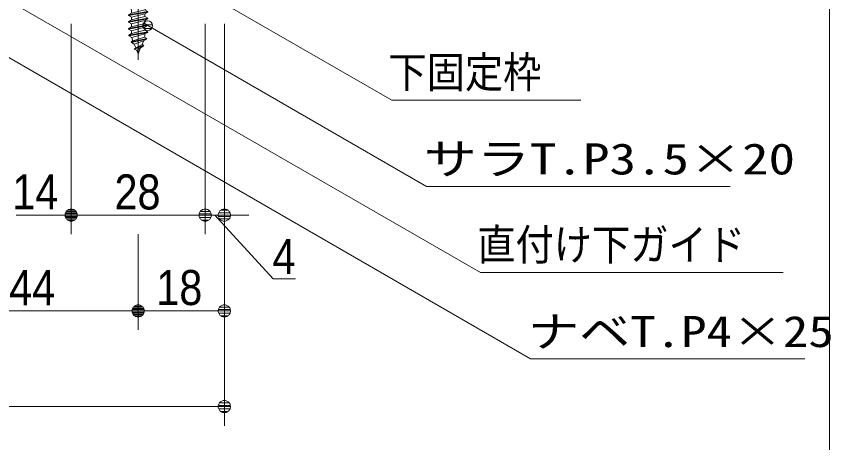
# Model space of a CAD drawing. Units: millimetres, scale not verified, with parts at other scales. Extents: x -6062 to 6062, y -3045 to 3045.
# Drawn here: x 1363 to 2214, y -2408 to -1962 of the extents above; entities that cross this region are included whole.
import ezdxf
from ezdxf.enums import TextEntityAlignment as Align

# ---------------------------------------------------------------- set-up
doc = ezdxf.new("R2010")
doc.units = ezdxf.units.MM
doc.header["$LTSCALE"] = 20
for name, color, linetype, lineweight in [('0-0_1図面枠', 7, 'Continuous', 9), ('0-1_3一般', 7, 'Continuous', 9), ('0-2_2寸法-1', 7, 'Continuous', 9), ('0-3_0', 7, 'Continuous', 9), ('0-4_2寸法-3', 7, 'Continuous', 9), ('0-5_2寸法-2', 7, 'Continuous', 9)]:
    doc.layers.add(name, color=color, linetype=linetype, lineweight=lineweight)
doc.styles.add('ＭＳ ゴシック', font='')
doc.styles.add('ＭＳ Ｐゴシック', font='')
doc.styles.get('ＭＳ ゴシック').set_extended_font_data('MS Gothic')
doc.styles.get('ＭＳ Ｐゴシック').set_extended_font_data('MS PGothic')

# ---------------------------------------------------------------- blocks, each defined once
blk = doc.blocks.new('グループ-2')
at = {"layer": '0-0_1図面枠'}
blk.add_lwpolyline([(-80000, 55400), (80000, 55400), (80000, -55400), (-80000, -55400)], close=True, dxfattribs=at)
blk = doc.blocks.new('図面枠')
at = {"layer": '0-0_1図面枠'}
blk.add_blockref('グループ-2', (0, 0), dxfattribs=at)
blk = doc.blocks.new('グループ-120')
at = {"layer": '0-1_3一般'}
blk.add_line((65563.7, -38327.7), (65563.7, -40027.7), dxfattribs=at)
blk = doc.blocks.new('グループ-123')
at = {"layer": '0-1_3一般'}
for p, q in [((65563.7, -38810), (65563.7, -38761.7)), ((65123.7, -38830), (66003.7, -38830)), ((65123.7, -38850), (66003.7, -38850)), ((65563.7, -40153.6), (65563.7, -38810)), ((65753.7, -39070), (66003.7, -38850)), ((66003.7, -38830), (66003.7, -38850)), ((65753.7, -39070), (65373.7, -39070)), ((65703.7, -39108.7), (65423.7, -39179.4)), ((65423.7, -39179.4), (65423.7, -39120)), ((65763.7, -39143.3), (65703.7, -39108.7)), ((65363.7, -39227.3), (65763.7, -39156.7)), ((65423.7, -39179.4), (65363.7, -39214)), ((65703.7, -39250), (65423.7, -39320.7)), ((65423.7, -39262), (65423.7, -39320.7)), ((65763.7, -39156.7), (65703.7, -39191.3)), ((65703.7, -39250), (65703.7, -39191.3)), ((65763.7, -39284.7), (65703.7, -39250)), ((65763.7, -39143.3), (65763.7, -39156.7)), ((65763.7, -39284.7), (65763.7, -39298)), ((65363.7, -39368.7), (65763.7, -39298)), ((65423.7, -39320.7), (65363.7, -39355.3)), ((65363.7, -39510), (65763.7, -39439.3)), ((65703.7, -39391.4), (65423.7, -39462)), ((65423.7, -39462), (65423.7, -39403.3)), ((65763.7, -39298), (65703.7, -39332.6)), ((65703.7, -39332.6), (65703.7, -39391.4)), ((65763.7, -39426), (65703.7, -39391.4)), ((65763.7, -39439.3), (65703.7, -39474)), ((65763.7, -39426), (65763.7, -39439.3)), ((65423.7, -39462), (65363.7, -39496.7)), ((65365.8, -39638), (65763.7, -39567.3)), ((65423.7, -39604.6), (65365.8, -39638)), ((65763.7, -39580.7), (65367.7, -39651.3)), ((65703.7, -39532.7), (65423.7, -39604.6)), ((65423.7, -39604.6), (65423.7, -39544.6)), ((65430.8, -39687.8), (65703.7, -39612.4)), ((65703.7, -39474), (65703.7, -39532.7)), ((65763.7, -39567.3), (65703.7, -39532.7)), ((65703.7, -39612.4), (65763.7, -39580.7)), ((65763.7, -39567.3), (65763.7, -39580.7)), ((65365.8, -39638), (65367.7, -39651.3)), ((65367.7, -39651.3), (65430.8, -39687.8)), ((65414.7, -39779.3), (65744.5, -39708.7)), ((65414.7, -39779.3), (65451.2, -39758.2)), ((65414.7, -39779.3), (65420.9, -39792.7)), ((65739.2, -39722), (65420.9, -39792.7)), ((65479.3, -39826.4), (65420.9, -39792.7)), ((65697.6, -39681.6), (65451.2, -39758.2)), ((65479.3, -39826.4), (65676.1, -39758.4)), ((65673.2, -39765.5), (65646.2, -39830.7)), ((65739.2, -39722), (65676.1, -39758.4)), ((65744.5, -39708.7), (65697.6, -39681.6)), ((65744.5, -39708.7), (65739.2, -39722)), ((65511.4, -39903.9), (65479.3, -39826.4)), ((65480.6, -39920.7), (65646.2, -39830.7)), ((65679.7, -39850), (65480.6, -39920.7)), ((65480.6, -39920.7), (65486.8, -39934)), ((65486.8, -39934), (65673.5, -39863.3)), ((65535.6, -39962.2), (65486.8, -39934)), ((65563.7, -40030), (65535.6, -39962.2)), ((65615.5, -39904.9), (65563.7, -40030)), ((65646.2, -39830.7), (65679.7, -39850))]:
    blk.add_line(p, q, dxfattribs=at)
for points in [[(65123.7, -38830), (65123.7, -38850), (65373.7, -39070)], [(65763.7, -39143.3), (65363.7, -39214), (65363.7, -39227.3)], [(65363.7, -39227.3), (65423.7, -39262), (65703.7, -39191.3)], [(65763.7, -39284.7), (65363.7, -39355.3), (65363.7, -39368.7)], [(65363.7, -39368.7), (65423.7, -39403.3), (65703.7, -39332.6)], [(65763.7, -39426), (65363.7, -39496.7), (65363.7, -39510)], [(65363.7, -39510), (65423.7, -39544.6), (65703.7, -39474)], [(65535.6, -39962.2), (65673.5, -39863.3), (65679.7, -39850)]]:
    blk.add_lwpolyline(points, dxfattribs=at)
for centre, radius, start, end in [((65373.7, -39120), 50, 45, 90), ((65373.7, -39120), 50, 0, 45), ((65753.7, -39120), 50, 128.85337, 167.70674), ((65753.7, -39120), 50, 90, 128.85337), ((65303.7, -39612.4), 400, 355.02038, 0), ((65823.7, -39612.4), 400, 190.85321, 196.29264), ((65823.7, -39612.4), 400, 196.29264, 201.73206), ((65303.7, -39612.4), 400, 337.5, 338.04607), ((65303.7, -39612.4), 400, 338.04607, 338.59214), ((65303.7, -39612.4), 400, 350.04076, 355.02038)]:
    blk.add_arc(centre, radius, start, end, dxfattribs=at)
blk = doc.blocks.new('グループ-135')
at = {"layer": '0-1_3一般'}
for name in ['グループ-120', 'グループ-123']:
    blk.add_blockref(name, (0, 0), dxfattribs=at)
blk = doc.blocks.new('グループ-137')
at = {"layer": '0-1_3一般'}
blk.add_blockref('グループ-135', (0, 0), dxfattribs=at)
blk = doc.blocks.new('_Dot')
at = {"layer": '0-3_0'}
for p, q in [((-10, 0), (-20, 0)), ((9.78, 2), (-9.78, 2)), ((7.99, 6), (-7.99, 6)), ((9.16, -3.98), (-9.16, -3.98)), ((6, -7.98), (-6, -7.98))]:
    blk.add_line(p, q, dxfattribs=at)
for points in [[(10, 0), (9.92, 1.25), (9.69, 2.49), (9.3, 3.68), (8.76, 4.82), (8.09, 5.88), (7.29, 6.85), (6.37, 7.71), (5.36, 8.44), (4.26, 9.05), (3.09, 9.51), (1.87, 9.82), (0.63, 9.98), (-0.63, 9.98), (-1.87, 9.82), (-3.09, 9.51), (-4.26, 9.05), (-5.36, 8.44), (-6.37, 7.71), (-7.29, 6.85), (-8.09, 5.88), (-8.76, 4.82), (-9.3, 3.68), (-9.69, 2.49), (-9.92, 1.25), (-10, 0), (0, 0)], [(-10, 0), (-9.92, -1.25), (-9.69, -2.49), (-9.3, -3.68), (-8.76, -4.82), (-8.09, -5.88), (-7.29, -6.85), (-6.37, -7.71), (-5.36, -8.44), (-4.26, -9.05), (-3.09, -9.51), (-1.87, -9.82), (-0.63, -9.98), (0.63, -9.98), (1.87, -9.82), (3.09, -9.51), (4.26, -9.05), (5.36, -8.44), (6.37, -7.71), (7.29, -6.85), (8.09, -5.88), (8.76, -4.82), (9.3, -3.68), (9.69, -2.49), (9.92, -1.25), (10, 0), (0, 0)]]:
    blk.add_lwpolyline(points, close=True, dxfattribs=at)

msp = doc.modelspace()

# ---------------------------------------------------------------- linework, layer by layer
at = {"layer": '0-2_2寸法-1'}
for p, q in [((1420.68, -1970), (1420.68, -2190)), ((1420.68, -1970), (1420.68, -2190)), ((1560.68, -1970), (1560.68, -2190)), ((1363.4, -2170), (1407.97, -2170)), ((1547.97, -2170), (1433.4, -2170)), ((1490.68, -2190), (1490.68, -2290)), ((1490.68, -2190), (1490.68, -2290)), ((1580.68, -2190), (1580.68, -2290)), ((1283.4, -2270), (1477.97, -2270)), ((1567.97, -2270), (1503.4, -2270)), ((1580.68, -2290), (1580.68, -2390)), ((753.4, -2370), (1567.97, -2370))]:
    msp.add_line(p, q, dxfattribs=at)
at = {"layer": '0-4_2寸法-3'}
for p, q in [((1505.58, -1970.97), (1495.79, -1970.97)), ((1500.86, -1966.97), (1500.51, -1966.97)), ((1500.86, -1966.97), (1500.51, -1966.97)), ((1504.68, -1974.97), (1496.69, -1974.97))]:
    msp.add_line(p, q, dxfattribs=at)
for points in [[(1560.68, -1937.5), (1755.54, -2050), (1953.09, -2050)], [(1350.68, -1942.75), (1848.22, -2230), (2164.23, -2230)], [(1500.68, -1971.97), (1791.73, -2140), (2108.89, -2140)], [(1330.7, -1991.07), (1900.43, -2320), (2186.73, -2320)]]:
    msp.add_lwpolyline(points, dxfattribs=at)
msp.add_circle((1500.68, -1971.97), 5.01, dxfattribs=at)
msp.add_circle((1500.68, -1971.97), 5.01, dxfattribs=at)
at = {"layer": '0-5_2寸法-2'}
for p, q in [((1560.68, -1970), (1560.68, -2190)), ((1580.68, -1970), (1580.68, -2190)), ((1547.97, -2170), (1535.26, -2170)), ((1560.68, -2170), (1580.68, -2170)), ((1593.4, -2170), (1606.11, -2170))]:
    msp.add_line(p, q, dxfattribs=at)
msp.add_lwpolyline([(1655.02, -2236.47), (1631.68, -2236.47), (1570.68, -2170)], dxfattribs=at)

# ---------------------------------------------------------------- block references
at = {"layer": '0-0_1図面枠', "xscale": 0.05, "yscale": 0.05}
msp.add_blockref('図面枠', (-1787.5, 0), dxfattribs=at)
msp.add_blockref('図面枠', (-1787.5, 0), dxfattribs=at)
at = {"layer": '0-1_3一般', "xscale": 0.05, "yscale": 0.05}
msp.add_blockref('グループ-137', (-1787.5, 0), dxfattribs=at)
at = {"layer": '0-2_2寸法-1', "xscale": 0.6356201, "yscale": 0.6356201}
for p in [(1420.68, -2170), (1560.68, -2170), (1490.68, -2270), (1580.68, -2270), (1580.68, -2370)]:
    msp.add_blockref('_Dot', p, dxfattribs=at)
at = {"layer": '0-2_2寸法-1', "xscale": 0.6356201, "yscale": 0.6356201, "rotation": 180}
for p in [(1420.68, -2170), (1490.68, -2270)]:
    msp.add_blockref('_Dot', p, dxfattribs=at)
at = {"layer": '0-5_2寸法-2', "xscale": 0.6356201, "yscale": 0.6356201}
msp.add_blockref('_Dot', (1560.68, -2170), dxfattribs=at)
at = {"layer": '0-5_2寸法-2', "xscale": 0.6356201, "yscale": 0.6356201, "rotation": 180}
msp.add_blockref('_Dot', (1580.68, -2170), dxfattribs=at)

# ---------------------------------------------------------------- texts
at = {"layer": '0-2_2寸法-1', "style": 'ＭＳ Ｐゴシック', "width": 0.9}
for s, p in [('14', (1359.27, -2174.96)), ('28', (1465.99, -2175.06)), ('44', (1355.99, -2275.06)), ('18', (1509.65, -2274.96))]:
    msp.add_text(s, height=36.66, dxfattribs=at).set_placement(p, align=Align.BOTTOM_LEFT)
at = {"layer": '0-4_2寸法-3', "style": 'ＭＳ ゴシック'}
for s, width, p in [('下固定枠', 0.9, (1751.89, -2046.66)), ('サラT.P3.5×20', 1.25, (1788.85, -2137.23)), ('直付け下ガイド', 0.9, (1844.76, -2226.83)), ('ナベT.P4×25', 1.2, (1897.93, -2317.61))]:
    msp.add_text(s, height=32.55, dxfattribs=dict(at, width=width)).set_placement(p, align=Align.BOTTOM_LEFT)
at = {"layer": '0-5_2寸法-2', "style": 'ＭＳ Ｐゴシック', "width": 0.9}
msp.add_text('4', height=36.66, dxfattribs=at).set_placement((1630.95, -2242.52), align=Align.BOTTOM_LEFT)

doc.saveas('drawing.dxf')
